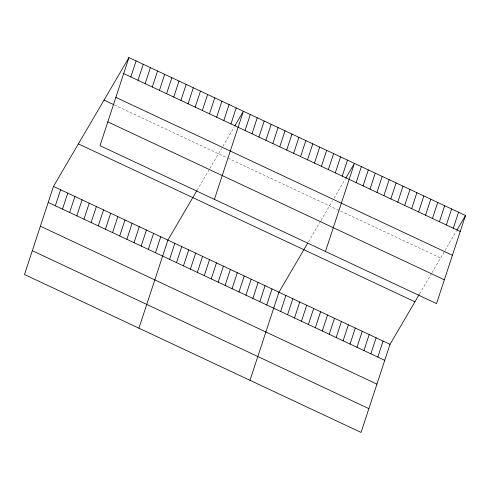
<?xml version="1.0" encoding="UTF-8"?>
<svg xmlns="http://www.w3.org/2000/svg" width="490" height="490" viewBox="0 0 490 490"><rect width="100%" height="100%" fill="white"/><g stroke="black" fill="none" stroke-linecap="round" stroke-linejoin="round"><path stroke-width="0.37" stroke-dasharray="2.45 1.84" d="M197.078 190.285L208.844 170.208M209.91 168.382L221.578 148.47M222.962 146.106L234.036 127.21M308.498 241.791L320.619 221.106M320.974 220.5L332.643 200.582M334.027 198.217L345.095 179.322M419.556 293.908L431.678 273.218M432.033 272.612L444.742 250.923M445.085 250.335L456.159 231.439M114.446 104.97L227.299 157.927M227.93 158.227L440.59 258.01"/><path stroke-width="0.73" d="M128.95 57.575L99.985 145.671L436.535 303.586L465.5 215.496L128.95 57.575L53.465 186.414L24.5 274.504L361.05 432.425L390.016 344.329L419.201 294.514M55.358 205.763L60.613 189.765M62.506 209.12L67.767 193.121M69.66 212.476L74.921 196.478M76.814 215.833L82.069 199.834M83.962 219.189L89.223 203.191M130.842 76.924L136.104 60.932M91.115 222.546L96.377 206.547M137.996 80.28L143.252 64.288M98.263 225.902L103.525 209.904M145.144 83.637L150.406 67.638M105.417 229.253L110.679 213.26M152.298 86.993L157.56 70.995M112.571 232.609L117.827 216.617M159.452 90.35L164.707 74.351M119.719 235.966L124.981 219.967M166.6 93.706L171.861 77.708M126.873 239.322L132.135 223.324M173.754 97.063L179.015 81.064M134.027 242.679L139.283 226.68M180.902 100.419L186.163 84.421M141.175 246.035L146.437 230.037M188.056 103.776L193.317 87.777M148.329 249.392L153.59 233.393M195.21 107.126L200.465 91.134M155.477 252.748L160.738 236.75M202.358 110.483L207.619 94.484M138.927 328.202L167.892 240.106L196.723 190.898M209.512 113.839L214.773 97.841M169.571 259.357L174.832 243.359M216.666 117.196L221.921 101.197M176.516 262.615L181.772 246.617M223.814 120.552L229.075 104.554M183.456 265.874L188.717 249.876M230.968 123.909L236.223 107.91M190.396 269.132L195.657 253.134M214.412 199.363L243.377 111.267L234.728 126.028M197.335 272.385L202.597 256.393M245.061 130.524L250.317 114.525M204.281 275.643L209.536 259.645M252.001 133.776L257.262 117.778M211.221 278.902L216.482 262.903M258.94 137.035L264.202 121.036M218.16 282.16L223.422 266.162M265.88 140.293L271.142 124.295M225.106 285.419L230.361 269.42M272.826 143.552L278.081 127.553M232.046 288.671L237.307 272.673M279.766 146.804L285.027 130.812M238.985 291.93L244.247 275.931M286.705 150.062L291.967 134.064M245.925 295.188L251.186 279.19M293.651 153.321L298.906 137.322M252.871 298.447L258.126 282.448M300.591 156.579L305.852 140.581M259.81 301.699L265.072 285.707M307.53 159.832L312.792 143.84M266.75 304.958L272.011 288.959M314.47 163.09L319.731 147.092M249.986 380.313L278.951 292.218L307.781 243.009M321.416 166.349L326.671 150.35M280.635 311.475L285.891 295.476M328.355 169.607L333.616 153.609M287.575 314.727L292.836 298.735M335.295 172.866L340.556 156.867M294.514 317.986L299.776 301.987M342.24 176.118L347.496 160.12M301.46 321.244L306.716 305.246M325.476 251.474L354.442 163.378L345.787 178.146M308.4 324.502L313.661 308.504M356.12 182.635L361.381 166.637M315.34 327.761L320.601 311.763M363.059 185.894L368.321 169.895M322.279 331.013L327.541 315.015M370.005 189.146L375.26 173.154M329.225 334.272L334.48 318.273M376.945 192.405L382.206 176.406M336.165 337.53L341.426 321.532M383.884 195.663L389.146 179.665M343.104 340.789L348.365 324.79M390.824 198.922L396.085 182.923M350.05 344.041L355.305 328.049M397.77 202.18L403.025 186.182M356.99 347.3L362.251 331.301M404.709 205.433L409.971 189.434M363.929 350.558L369.191 334.56M411.649 208.691L416.91 192.693M370.869 353.817L376.13 337.818M418.595 211.95L423.85 195.951M377.815 357.075L383.07 341.077M425.534 215.208L430.796 199.21M432.474 218.46L437.735 202.468M439.414 221.719L444.675 205.72M446.359 224.977L451.615 208.979M453.299 228.236L458.56 212.237M456.852 230.257L465.5 215.496M123.688 73.574L460.239 231.488M115.867 97.363L452.417 255.284M104.039 100.089L113.79 104.664M107.806 121.875L444.357 279.796M78.376 143.895L414.926 301.816M53.465 186.414L390.016 344.329M48.204 202.407L384.754 360.328M40.382 226.202L376.933 384.123M32.322 250.715L368.872 408.636"/></g></svg>
